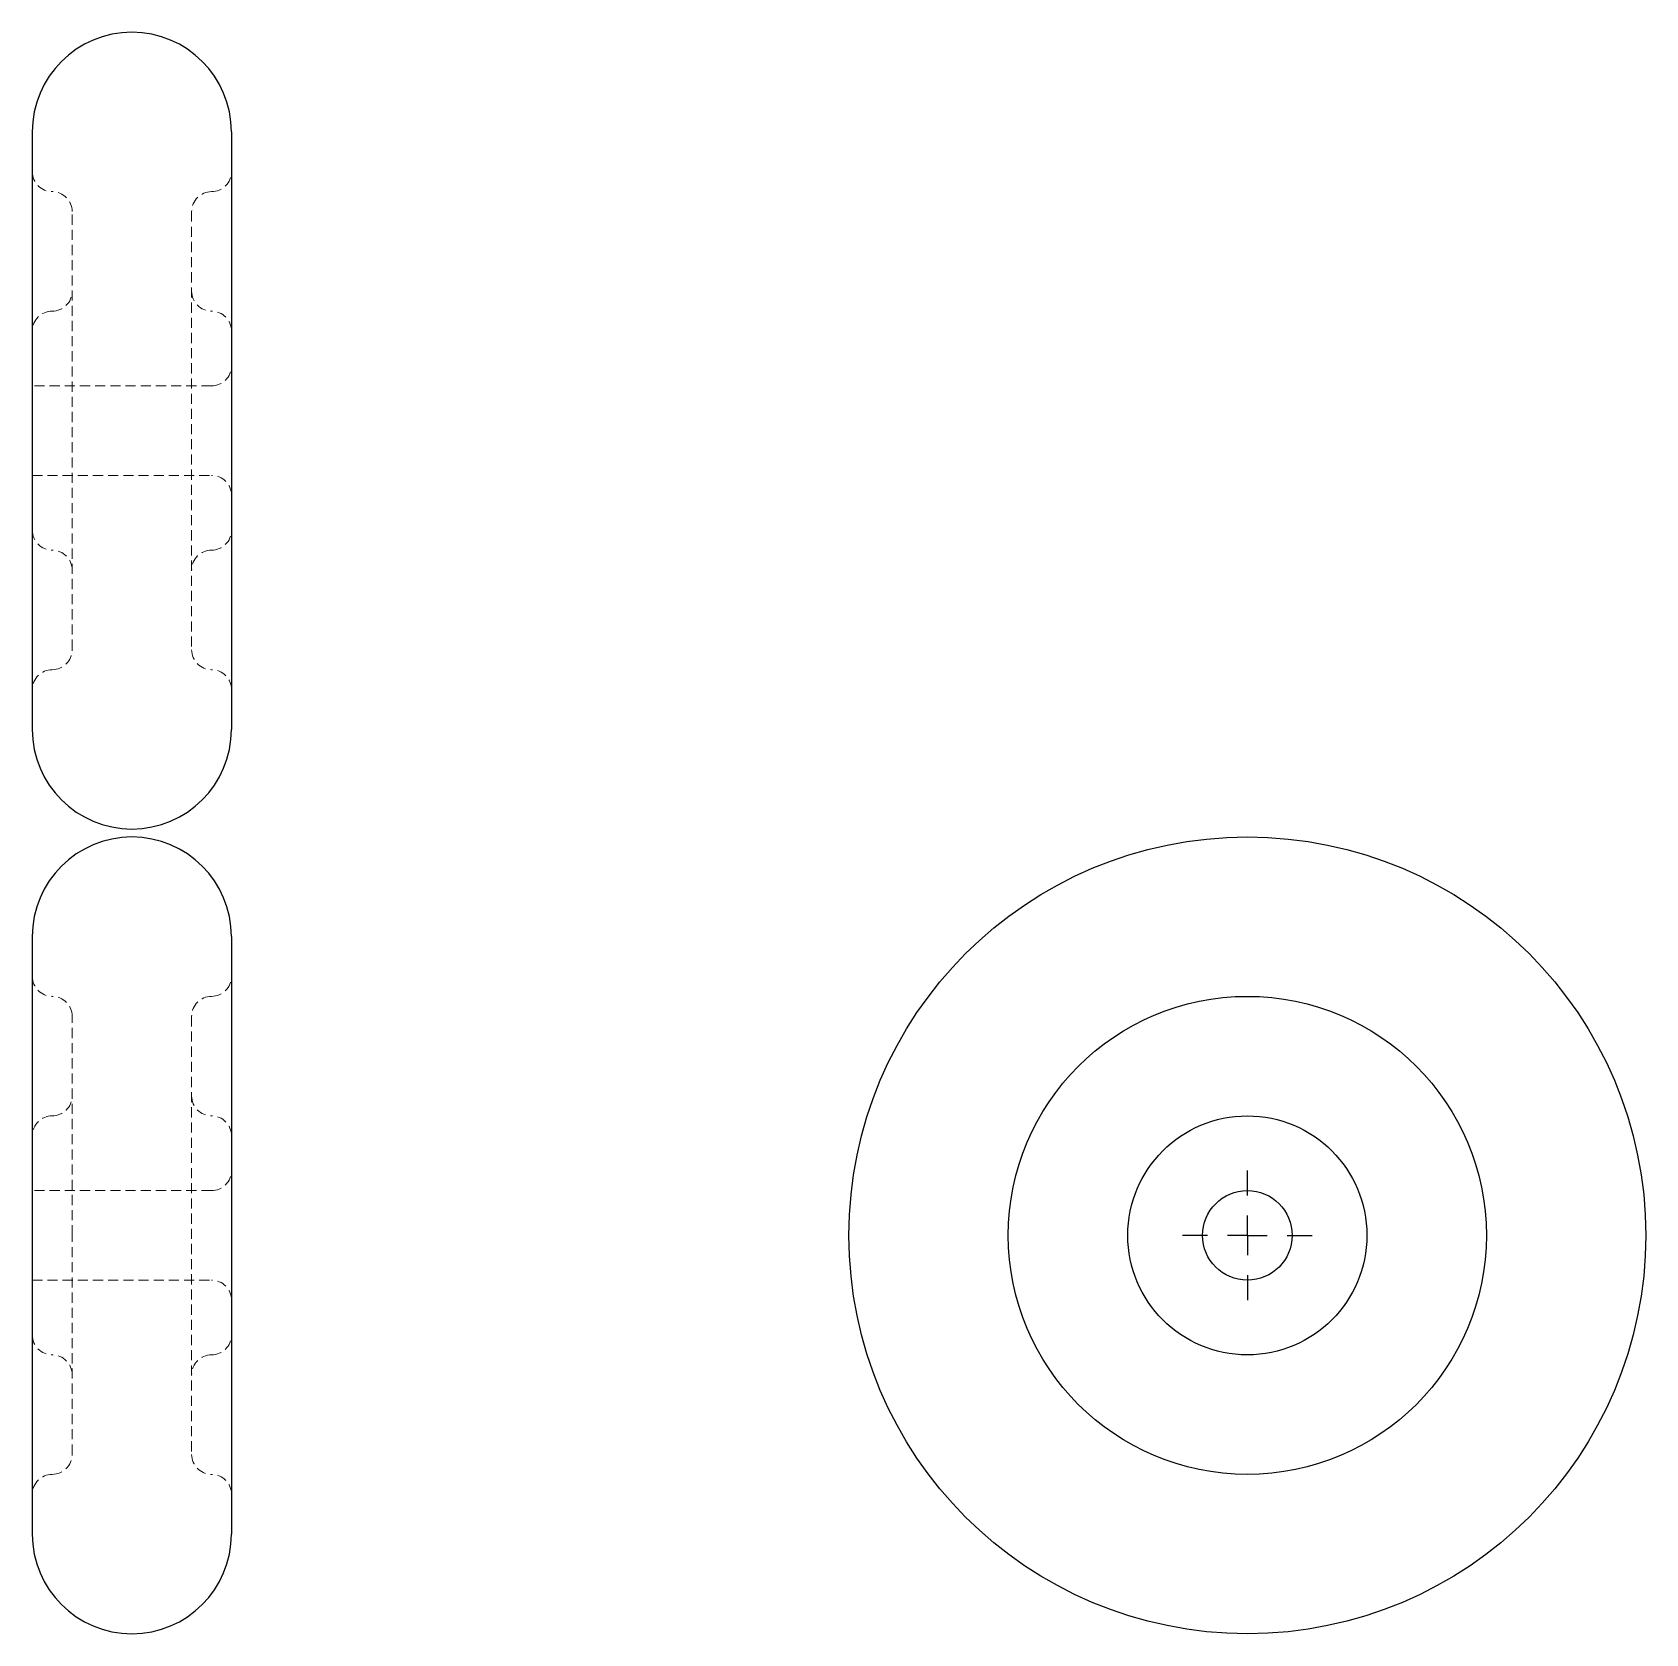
# Model space of a CAD drawing. Header units: millimetres. Extents: x 70 to 273, y 7 to 208.
import ezdxf

# ---------------------------------------------------------------- set-up
doc = ezdxf.new("R2010")
doc.units = ezdxf.units.MM
doc.linetypes.add('HIDDEN', pattern=[1.905, 1.27, -0.635])
doc.layers.add('10', color=7, linetype='Continuous')

# ---------------------------------------------------------------- blocks, each defined once
blk = doc.blocks.new('SW_CENTERMARKSYMBOL_0')
at = {"layer": '10', "color": 0}
for p, q in [((0, 5), (0, 8.125)), ((0, 0), (0, 2.5)), ((-5, 0), (-8.125, 0)), ((0, 0), (-2.5, 0)), ((0, 0), (0, -2.5)), ((0, 0), (2.5, 0)), ((5, 0), (8.125, 0)), ((0, -5), (0, -8.125))]:
    blk.add_line(p, q, dxfattribs=at)

msp = doc.modelspace()

# ---------------------------------------------------------------- linework, layer by layer
at = {"color": 7, "linetype": 'Continuous', "lineweight": 25}
for p, q in [((70.5, 195.5), (70.5, 120.5)), ((95.5, 195.5), (95.5, 120.5)), ((70.5, 94.5), (70.5, 19.5)), ((95.5, 94.5), (95.5, 19.5))]:
    msp.add_line(p, q, dxfattribs=at)
at = {"color": 7, "linetype": 'HIDDEN', "lineweight": 18}
for p, q in [((75.5, 130.5), (75.5, 185.5)), ((90.5, 185.5), (90.5, 130.5)), ((93, 163.62), (70.5, 163.62)), ((70.5, 152.38), (93, 152.38)), ((75.5, 57), (75.5, 84.5)), ((90.5, 84.5), (90.5, 29.5)), ((93, 62.62), (70.5, 62.62)), ((75.5, 29.5), (75.5, 57)), ((70.5, 51.38), (93, 51.38))]:
    msp.add_line(p, q, dxfattribs=at)
at = {"color": 7, "linetype": 'Continuous', "lineweight": 25}
for radius in [50, 30, 15, 5.62]:
    msp.add_circle((223, 57), radius, dxfattribs=at)
for centre, start, end in [((83, 195.5), 0, 180), ((83, 120.5), 180, 0), ((83, 94.5), 0, 180), ((83, 19.5), 180, 0)]:
    msp.add_arc(centre, 12.5, start, end, dxfattribs=at)
at = {"color": 7, "linetype": 'HIDDEN', "lineweight": 18}
for centre, start, end in [((73, 190.5), 180, 270), ((93, 190.5), 270, 0), ((73, 185.5), 0, 90), ((93, 185.5), 90, 180), ((73, 175.5), 270, 0), ((93, 175.5), 180, 270), ((73, 170.5), 90, 180), ((93, 170.5), 0, 90), ((93, 166.12), 270, 0), ((93, 149.88), 0, 90), ((73, 145.5), 180, 270), ((93, 145.5), 270, 0), ((73, 140.5), 0, 90), ((93, 140.5), 90, 180), ((73, 130.5), 270, 0), ((93, 130.5), 180, 270), ((73, 125.5), 90, 180), ((93, 125.5), 0, 90), ((73, 89.5), 180, 270), ((93, 89.5), 270, 0), ((73, 84.5), 0, 90), ((93, 84.5), 90, 180), ((73, 74.5), 270, 0), ((93, 74.5), 180, 270), ((73, 69.5), 90, 180), ((93, 69.5), 0, 90), ((93, 65.12), 270, 0), ((93, 48.88), 0, 90), ((73, 44.5), 180, 270), ((93, 44.5), 270, 0), ((73, 39.5), 0, 90), ((93, 39.5), 90, 180), ((73, 29.5), 270, 0), ((93, 29.5), 180, 270), ((73, 24.5), 90, 180), ((93, 24.5), 0, 90)]:
    msp.add_arc(centre, 2.5, start, end, dxfattribs=at)

# ---------------------------------------------------------------- block references
at = {"layer": '10'}
msp.add_blockref('SW_CENTERMARKSYMBOL_0', (223, 57), dxfattribs=at)

doc.saveas('drawing.dxf')
